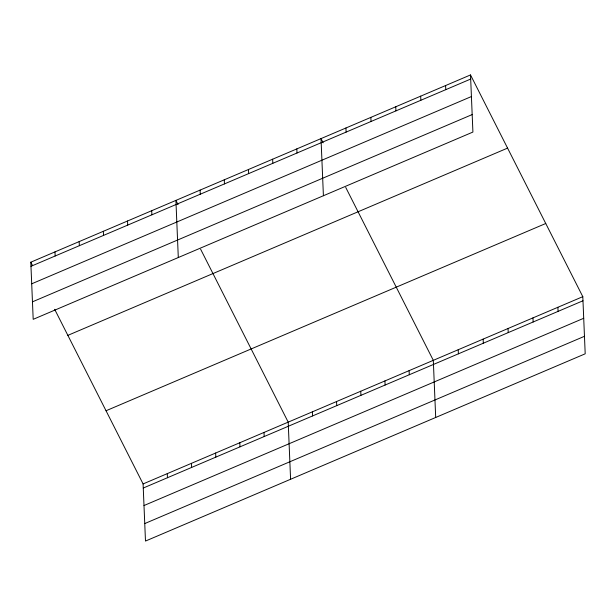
<?xml version="1.0" encoding="UTF-8"?>
<svg xmlns="http://www.w3.org/2000/svg" width="616" height="616" viewBox="0 0 616 616"><rect width="100%" height="100%" fill="white"/><g stroke="black" fill="none" stroke-linecap="round" stroke-linejoin="round"><path stroke-width="0.92" d="M470.516 74.936L472.911 132.07L33.195 319.334L30.8 262.193L470.516 74.936L582.805 296.666L585.2 353.807L145.484 541.064L143.089 483.93L54.655 309.294M30.969 266.305L470.693 79.048M31.709 283.807L471.425 96.543M32.463 301.832L472.179 114.576M67.852 335.366L507.576 148.109M106.029 410.757L545.753 223.493M143.089 483.93L582.805 296.666M143.258 488.041L582.975 300.777M143.99 505.536L583.714 318.28M144.745 523.569L584.468 336.305M323.146 142.812L321.013 138.6L323.408 195.742M345.715 187.387L433.302 360.337L435.697 417.471M178.039 204.604L175.906 200.4L178.301 257.534M200.608 249.18L288.196 422.129L290.59 479.271M30.8 262.193L32.502 265.558M557.888 307.276L558.058 311.388M532.971 317.895L533.14 321.999M508.054 328.505L508.223 332.617M483.137 339.116L483.306 343.228M458.219 349.726L458.389 353.838M445.599 85.547L445.776 89.659M420.682 96.158L420.859 100.269M409.116 370.639L409.286 374.744M395.765 106.768L395.942 110.88M384.931 380.934L385.108 385.046M370.847 117.379L371.025 121.491M360.745 391.237L360.922 395.349M345.93 127.989L346.107 132.101M336.559 401.532L336.736 405.644M312.381 411.835L312.551 415.946M296.827 148.903L297.004 153.014M272.642 159.205L272.819 163.309M264.01 432.432L264.179 436.544M248.464 169.5L248.633 173.612M239.824 442.735L239.994 446.839M224.278 179.803L224.447 183.915M215.639 453.03L215.816 457.141M200.092 190.098L200.262 194.209M191.453 463.332L191.63 467.444M167.275 473.627L167.444 477.739M151.721 210.695L151.898 214.807M127.535 220.998L127.712 225.11M103.357 231.3L103.526 235.404M79.171 241.595L79.341 245.707M54.986 251.898L55.155 256.002"/></g></svg>
